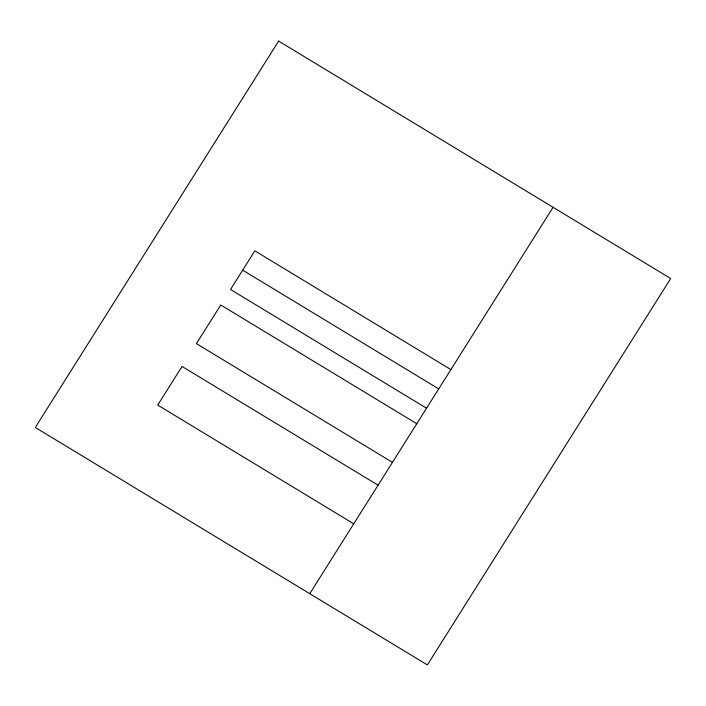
<?xml version="1.0" encoding="UTF-8"?>
<svg xmlns="http://www.w3.org/2000/svg" width="706" height="706" viewBox="0 0 706 706"><rect width="100%" height="100%" fill="white"/><g stroke="black" fill="none" stroke-linecap="round" stroke-linejoin="round"><path stroke-width="1.06" d="M309.749 593.684L553.08 207.299M450.878 369.582L254.848 250.851L230.509 289.486L426.548 408.218M242.679 270.169L438.717 388.9M416.787 423.715L220.757 304.983L196.418 343.628L392.457 462.351M378.081 485.172L182.051 366.449L157.712 405.085L353.75 523.817M278.632 41.08L35.3 427.465L427.368 664.92L670.7 278.535L278.632 41.08"/></g></svg>
